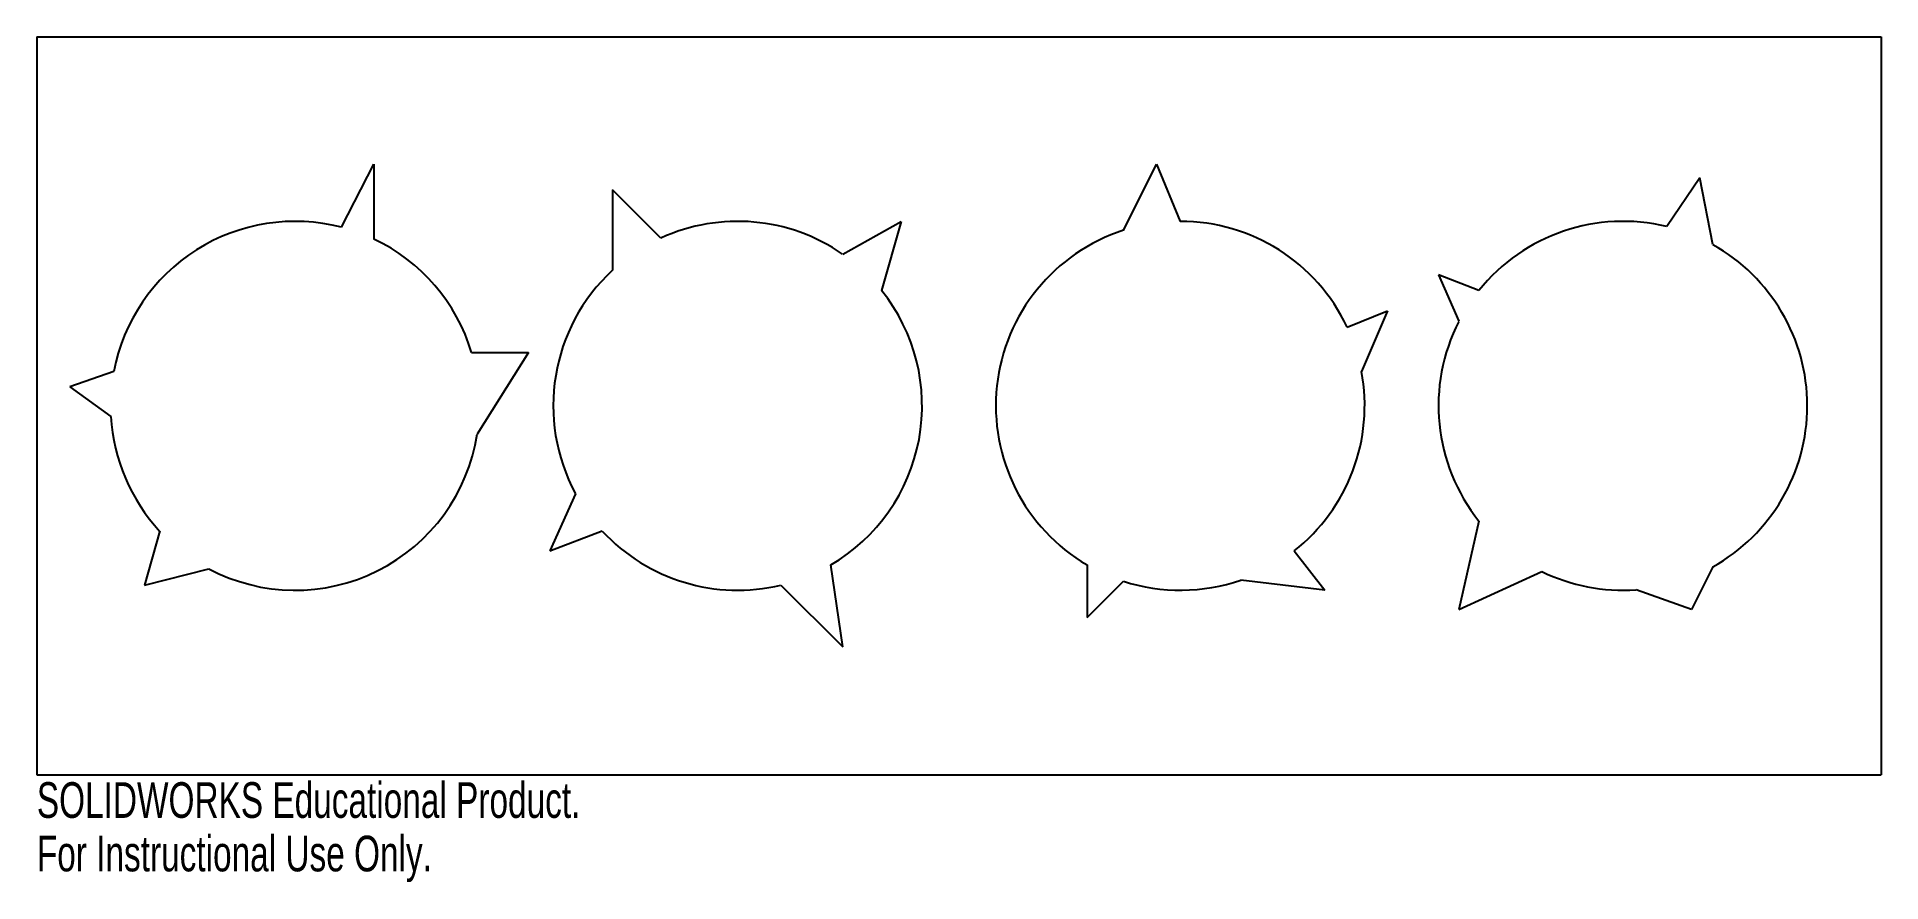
# Model space of a CAD drawing. Header units: millimetres. Extents: x -85 to 165, y -59 to 56.
import ezdxf

# ---------------------------------------------------------------- set-up
doc = ezdxf.new("R2010")
doc.units = ezdxf.units.MM
doc.styles.add('SLDTEXTSTYLE0', font='TXT', dxfattribs={"width": 0.7})

msp = doc.modelspace()

# ---------------------------------------------------------------- linework, layer by layer
at = {"color": 7, "linetype": 'Continuous', "lineweight": 25}
for p, q in [((-84.6, 55.79), (-84.6, -44.21)), ((-84.6, 55.79), (165.4, 55.79)), ((165.4, 55.79), (165.4, -44.21)), ((-43.3, 29.98), (-38.91, 38.55)), ((-38.91, 38.55), (-38.91, 28.39)), ((62.7, 29.57), (67.17, 38.55)), ((67.17, 38.55), (70.4, 30.79)), ((0, 28.52), (-6.56, 35.08)), ((-6.56, 35.08), (-6.56, 24.15)), ((140.82, 36.69), (136.36, 30.07)), ((142.58, 27.63), (140.82, 36.69)), ((24.64, 26.34), (32.55, 30.79)), ((32.55, 30.79), (29.92, 21.41)), ((110.89, 21.41), (105.4, 23.55)), ((105.4, 23.55), (108.18, 17.24)), ((93.01, 16.46), (98.47, 18.66)), ((98.47, 18.66), (94.97, 10.43)), ((-25.66, 13), (-17.96, 13)), ((-17.96, 13), (-24.89, 1.94)), ((-74.16, 10.43), (-80.12, 8.37)), ((-80.12, 8.37), (-74.55, 4.32)), ((-11.57, -6.13), (-15.04, -13.89)), ((110.89, -9.83), (108.18, -21.81)), ((-67.95, -11.18), (-69.99, -18.51)), ((-15.04, -13.89), (-7.95, -11.18)), ((85.82, -13.89), (89.99, -19.21)), ((-69.99, -18.51), (-61.28, -16.31)), ((24.64, -26.88), (23.03, -15.78)), ((57.77, -15.78), (57.77, -22.92)), ((108.18, -21.81), (119.4, -16.66)), ((142.58, -16.04), (139.72, -21.81)), ((16.27, -18.51), (24.64, -26.88)), ((57.77, -22.92), (62.7, -17.99)), ((89.99, -19.21), (78.6, -17.83)), ((139.72, -21.81), (132.18, -19.15)), ((-84.6, -44.21), (165.4, -44.21))]:
    msp.add_line(p, q, dxfattribs=at)
for centre, start, end in [((-49.6, 5.79), 75.4062, 169.3014), ((10.4, 5.79), 55.299, 114.5934), ((70.4, 5.79), 25.2671, 90), ((130.4, 5.79), 76.2281, 141.3224), ((-49.6, 5.79), 16.7562, 64.6899), ((70.4, 5.79), 107.9521, 239.6565), ((130.4, 5.79), 299.1446, 60.8554), ((10.4, 5.79), 132.7384, 208.4741), ((10.4, 5.79), 300.3435, 38.6776), ((130.4, 5.79), 152.7534, 218.6776), ((70.4, 5.79), 308.0743, 10.6986), ((-49.6, 5.79), 183.3606, 222.7561), ((-49.6, 5.79), 242.1484, 351.1298), ((10.4, 5.79), 222.7561, 283.5596), ((130.4, 5.79), 243.8942, 274.0648), ((70.4, 5.79), 252.0479, 289.1463)]:
    msp.add_arc(centre, 25, start, end, dxfattribs=at)

# ---------------------------------------------------------------- texts
at = {"color": 7, "linetype": 'Continuous', "char_height": 4.8336, "attachment_point": 1, "style": 'SLDTEXTSTYLE0'}
for s, insert in [('SOLIDWORKS Educational Product.', (-84.6, -45.23)), ('For Instructional Use Only.', (-84.6, -52.48))]:
    msp.add_mtext(s, dxfattribs=dict(at, insert=insert))

doc.saveas('drawing.dxf')
